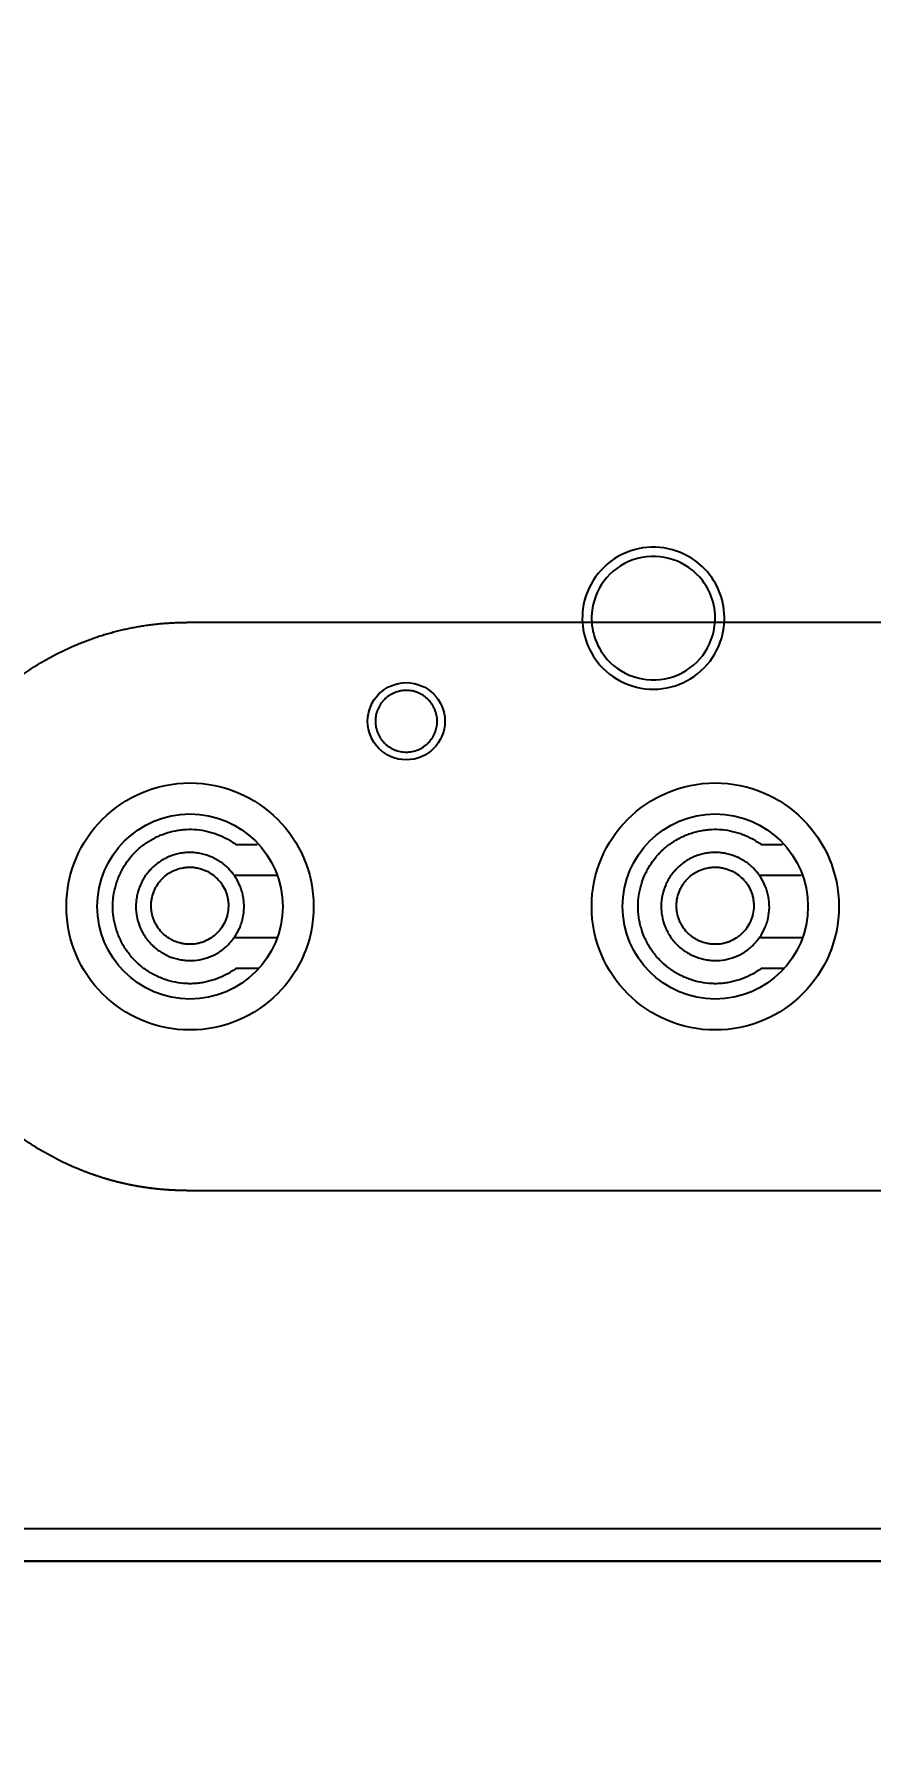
# Model space of a CAD drawing. Extents: x 2759 to 9191, y -64 to 2464.
# Drawn here: x 6785 to 6812, y 657.7 to 713.4 of the extents above; entities that cross this region are included whole.
import ezdxf

# ---------------------------------------------------------------- set-up
doc = ezdxf.new("R2010")
doc.units = 0
doc.header["$LTSCALE"] = 20
doc.header["$MEASUREMENT"] = 0
doc.layers.get('0').update_dxf_attribs({"linetype": 'CONTINUOUS'})
doc.layers.get('DEFPOINTS').update_dxf_attribs({"linetype": 'CONTINUOUS'})
doc.styles.get("Standard").update_dxf_attribs({"font": 'NanumGothic.ttf'})
doc.dimstyles.get("Standard").update_dxf_attribs({"dimtxt": 2.7, "dimasz": 2.5, "dimexe": 1.5, "dimexo": 1.5, "dimgap": 1.5, "dimtad": 1, "dimdec": 0, "dimlfac": 10, "dimzin": 0, "dimdsep": 46, "dimtxsty": 'Standard', "dimcen": 0, "dimclrt": 2, "dimadec": 0, "dimazin": 0, "dimtfac": 1, "dimtdec": 0, "dimtmove": 0, "dimatfit": 3, "dimfxl": 0, "dimtolj": 1, "dimtzin": 0, "dimarcsym": 0})

# ---------------------------------------------------------------- blocks, each defined once
blk = doc.blocks.new('*D20')
at = {"color": 3, "lineweight": -2, "ltscale": 10}
for p, q in [((6574.994, 663.435), (6574.994, 155.76)), ((6859.994, 205.096), (6859.994, 155.76)), ((6594.994, 160.76), (6839.994, 160.76))]:
    blk.add_line(p, q, dxfattribs=at)
at = {"color": 3, "ltscale": 10}
for points in [[(6594.994, 164.093), (6594.994, 157.426), (6574.994, 160.76)], [(6839.994, 164.093), (6839.994, 157.426), (6859.994, 160.76)]]:
    blk.add_solid(points, dxfattribs=at)
at = {"layer": 'DEFPOINTS', "color": 0, "ltscale": 10}
for p in [(6574.994, 664.935), (6859.994, 206.596), (6859.994, 160.76)]:
    blk.add_point(p, dxfattribs=at)
at = {"color": 2, "ltscale": 10, "insert": (6717.494, 184.368), "char_height": 25, "attachment_point": 5}
blk.add_mtext('\\A1;285', dxfattribs=at)
blk = doc.blocks.new('*D30')
at = {"color": 3, "linetype": 'ByBlock', "lineweight": -2}
for p, q in [((7259.583, 707.347), (7259.583, 30.904)), ((6554.994, 282.187), (6554.994, 30.904)), ((6574.994, 35.904), (7239.583, 35.904))]:
    blk.add_line(p, q, dxfattribs=at)
at = {"color": 3}
for points in [[(6574.994, 39.238), (6574.994, 32.571), (6554.994, 35.904)], [(7239.583, 39.238), (7239.583, 32.571), (7259.583, 35.904)]]:
    blk.add_solid(points, dxfattribs=at)
at = {"layer": 'DEFPOINTS', "color": 0}
for p in [(7259.583, 708.847), (6554.994, 283.687), (7259.583, 35.904)]:
    blk.add_point(p, dxfattribs=at)
at = {"color": 2, "insert": (6903.771, 59.477), "char_height": 25, "attachment_point": 5}
blk.add_mtext('\\A1;705', dxfattribs=at)
blk = doc.blocks.new('A$Cbce1e725')
at = {"color": 7, "linetype": 'Continuous'}
for centre, radius in [((21.2, 133.903), 4), ((27.2, 126.903), 1.25), ((21.2, 116.903), 4)]:
    blk.add_circle(centre, radius, dxfattribs=at)
for points, knots in [([(0, 15.881), (0, 18.853), (0, 21.825), (0, 27.769), (0, 30.741), (0, 39.657), (0, 45.601), (0, 54.517), (0, 57.489), (0, 63.433), (0, 72.35), (0, 81.266), (0, 93.154), (0, 99.098), (0, 108.014), (0, 110.986), (0, 116.93), (0, 119.902), (0, 128.817), (0, 134.761), (0, 146.647), (0, 152.59), (0, 158.533)], [0, 0, 0, 0, 0.0625, 0.0625, 0.125, 0.125, 0.25, 0.25, 0.3125, 0.3125, 0.375, 0.5, 0.5, 0.625, 0.625, 0.6875, 0.6875, 0.75, 0.75, 0.875, 0.875, 1, 1, 1, 1]), ([(1.05, 158.554), (1.05, 152.61), (1.05, 146.666), (1.05, 134.777), (1.05, 128.833), (1.05, 119.915), (1.05, 116.943), (1.05, 110.998), (1.05, 108.026), (1.05, 99.108), (1.05, 93.163), (1.05, 81.272), (1.05, 72.354), (1.05, 63.437), (1.05, 57.491), (1.05, 54.519), (1.05, 45.601), (1.05, 39.656), (1.05, 30.738), (1.05, 27.765), (1.05, 21.82), (1.05, 18.848), (1.05, 15.875)], [0, 0, 0, 0, 0.125, 0.125, 0.25, 0.25, 0.3125, 0.3125, 0.375, 0.375, 0.5, 0.5, 0.625, 0.6875, 0.6875, 0.75, 0.75, 0.875, 0.875, 0.9375, 0.9375, 1, 1, 1, 1]), ([(22.407, 16.371), (23.388, 19.218), (24.37, 22.065), (26.333, 27.759), (27.314, 30.606), (30.259, 39.147), (32.222, 44.841), (36.148, 56.229), (38.111, 61.922), (42.037, 73.31), (44, 79.004), (46.944, 87.544), (47.926, 90.391), (49.888, 96.084), (51.851, 101.777), (53.813, 107.471), (55.775, 113.164), (56.756, 116.01), (61.661, 130.242), (65.585, 141.626), (69.508, 153.008)], [0, 0, 0, 0, 0.0625, 0.0625, 0.125, 0.125, 0.25, 0.25, 0.375, 0.375, 0.5, 0.5, 0.5625, 0.5625, 0.625, 0.6875, 0.6875, 0.75, 0.75, 1, 1, 1, 1]), ([(70.851, 152.49), (66.927, 141.111), (63.003, 129.731), (58.097, 115.504), (57.116, 112.658), (55.154, 106.967), (53.191, 101.275), (51.229, 95.583), (49.266, 89.892), (48.285, 87.046), (45.34, 78.508), (43.378, 72.815), (39.452, 61.431), (37.489, 55.739), (33.564, 44.354), (31.601, 38.662), (28.657, 30.123), (27.675, 27.277), (25.712, 21.584), (24.731, 18.738), (23.75, 15.892)], [0, 0, 0, 0, 0.25, 0.25, 0.3125, 0.3125, 0.375, 0.4375, 0.4375, 0.5, 0.5, 0.625, 0.625, 0.75, 0.75, 0.875, 0.875, 0.9375, 0.9375, 1, 1, 1, 1]), ([(12, 134.003), (12, 134.02), (12, 134.052), (12, 134.101), (12.001, 134.15), (12.002, 134.198), (12.003, 134.247), (12.004, 134.295), (12.006, 134.344), (12.008, 134.392), (12.01, 134.441), (12.012, 134.489), (12.015, 134.538), (12.018, 134.586), (12.021, 134.634), (12.024, 134.682), (12.028, 134.73), (12.032, 134.778), (12.036, 134.826), (12.04, 134.874), (12.045, 134.922), (12.05, 134.97), (12.055, 135.018), (12.06, 135.066), (12.066, 135.113), (12.072, 135.161), (12.078, 135.209), (12.084, 135.256), (12.091, 135.304), (12.098, 135.351), (12.105, 135.399), (12.112, 135.446), (12.12, 135.493), (12.128, 135.541), (12.136, 135.588), (12.144, 135.635), (12.153, 135.682), (12.162, 135.729), (12.171, 135.776), (12.18, 135.823), (12.19, 135.87), (12.199, 135.917), (12.21, 135.964), (12.22, 136.011), (12.231, 136.058), (12.241, 136.104), (12.252, 136.151), (12.264, 136.197), (12.275, 136.244), (12.287, 136.291), (12.299, 136.337), (12.312, 136.383), (12.324, 136.43), (12.337, 136.476), (12.35, 136.522), (12.364, 136.568), (12.377, 136.615), (12.391, 136.661), (12.405, 136.707), (12.419, 136.753), (12.434, 136.799), (12.449, 136.844), (12.464, 136.89), (12.479, 136.936), (12.495, 136.982), (12.511, 137.028), (12.527, 137.073), (12.543, 137.119), (12.56, 137.164), (12.577, 137.21), (12.594, 137.255), (12.611, 137.301), (12.629, 137.346), (12.646, 137.391), (12.665, 137.437), (12.683, 137.482), (12.787, 137.736), (12.996, 138.189), (13.348, 138.819), (13.748, 139.418), (14.196, 139.984), (14.73, 140.56), (15.355, 141.128), (16.078, 141.666), (16.852, 142.129), (17.67, 142.515), (18.521, 142.821), (19.395, 143.041), (20.287, 143.174), (21.191, 143.218), (22.094, 143.176), (22.987, 143.045), (23.862, 142.826), (24.715, 142.521), (25.535, 142.136), (26.31, 141.673), (27.036, 141.136), (27.708, 140.527), (28.318, 139.857), (28.858, 139.132), (29.323, 138.356), (29.594, 137.783), (29.732, 137.446), (29.766, 137.361), (29.798, 137.276), (29.831, 137.191), (29.862, 137.105), (29.892, 137.019), (29.922, 136.934), (29.95, 136.848), (29.978, 136.761), (30.005, 136.675), (30.031, 136.589), (30.056, 136.502), (30.08, 136.415), (30.103, 136.328), (30.125, 136.241), (30.147, 136.153), (30.168, 136.066), (30.187, 135.978), (30.206, 135.89), (30.224, 135.802), (30.241, 135.714), (30.258, 135.625), (30.273, 135.537), (30.288, 135.448), (30.301, 135.359), (30.314, 135.27), (30.326, 135.181), (30.337, 135.091), (30.347, 135.001), (30.356, 134.912), (30.364, 134.821), (30.372, 134.731), (30.379, 134.641), (30.384, 134.55), (30.389, 134.46), (30.393, 134.369), (30.396, 134.278), (30.398, 134.186), (30.4, 134.095), (30.4, 134.034), (30.4, 134.003)], [0, 0, 0, 0, 0.001688, 0.003374, 0.005059, 0.006743, 0.008424, 0.010104, 0.011783, 0.013461, 0.015137, 0.016812, 0.018485, 0.020158, 0.021829, 0.023499, 0.025168, 0.026836, 0.028503, 0.030169, 0.031834, 0.033498, 0.035162, 0.036825, 0.038487, 0.040148, 0.041809, 0.043469, 0.045129, 0.046788, 0.048447, 0.050105, 0.051764, 0.053421, 0.055079, 0.056736, 0.058394, 0.060051, 0.061708, 0.063365, 0.065022, 0.066679, 0.068337, 0.069994, 0.071652, 0.07331, 0.074968, 0.076627, 0.078286, 0.079946, 0.081606, 0.083266, 0.084928, 0.08659, 0.088252, 0.089915, 0.091579, 0.093244, 0.09491, 0.096577, 0.098244, 0.099913, 0.101583, 0.103254, 0.104926, 0.106599, 0.108273, 0.109949, 0.111626, 0.113304, 0.114984, 0.116665, 0.118348, 0.120032, 0.121718, 0.123406, 0.125095, 0.150232, 0.17514, 0.199975, 0.224892, 0.250047, 0.281416, 0.312482, 0.343551, 0.374925, 0.406303, 0.437371, 0.468436, 0.499798, 0.531191, 0.562273, 0.593348, 0.624719, 0.656134, 0.687239, 0.71834, 0.749742, 0.78116, 0.81227, 0.843382, 0.874802, 0.877969, 0.881131, 0.884287, 0.887438, 0.890584, 0.893726, 0.896863, 0.899996, 0.903126, 0.906252, 0.909375, 0.912495, 0.915613, 0.918729, 0.921843, 0.924955, 0.928066, 0.931177, 0.934286, 0.937396, 0.940505, 0.943615, 0.946725, 0.949837, 0.952949, 0.956063, 0.959179, 0.962298, 0.965419, 0.968542, 0.971669, 0.974799, 0.977933, 0.981071, 0.984213, 0.98736, 0.990512, 0.993669, 0.996832, 1, 1, 1, 1]), ([(12, 134.003), (12, 129.737), (12, 125.47), (12, 119.07), (12, 116.937), (12, 112.67), (12, 106.27), (12, 97.737), (12, 91.337), (12, 87.07), (12, 84.937), (12, 82.803)], [0, 0, 0, 0, 0.25, 0.25, 0.375, 0.375, 0.5, 0.75, 0.875, 0.875, 1, 1, 1, 1]), ([(30.4, 82.803), (30.4, 84.937), (30.4, 87.07), (30.4, 91.337), (30.4, 97.737), (30.4, 106.27), (30.4, 112.67), (30.4, 116.937), (30.4, 119.07), (30.4, 125.47), (30.4, 129.737), (30.4, 134.003)], [0, 0, 0, 0, 0.125, 0.125, 0.25, 0.5, 0.625, 0.625, 0.75, 0.75, 1, 1, 1, 1])]:
    blk.add_open_spline(points, degree=3, knots=knots, dxfattribs=at)
blk = doc.blocks.new('A$C6062bf6d')
at = {"color": 7, "linetype": 'Continuous'}
for radius, start, end in [(2.3, 90, 112.7452), (2.3, 67.3749, 90), (2.3, 112.7452, 224.9898), (2, 112.5, 247.5), (2, 90, 112.5), (2, 67.5, 90), (2, 292.5, 67.5), (2.3, 315.3608, 67.3749), (2.3, 292.7452, 315.3608), (2.3, 224.9898, 247.3749), (2.3, 247.3749, 270), (2, 247.5, 270), (2, 270, 292.5), (2.3, 270, 292.7452)]:
    blk.add_arc((2.3, 94.66), radius, start, end, dxfattribs=at)
blk = doc.blocks.new('A$C8fdb0f02')
at = {"color": 7, "linetype": 'Continuous'}
for centre, radius in [((222, 27.202), 1.25), ((215, 21.202), 4), ((232, 21.202), 4), ((215, 21.202), 3), ((232, 21.202), 3)]:
    blk.add_circle(centre, radius, dxfattribs=at)
for points, knots in [([(196.413, 70.853), (207.792, 66.929), (219.172, 63.005), (233.4, 58.099), (236.245, 57.118), (241.937, 55.155), (247.628, 53.193), (253.32, 51.23), (259.012, 49.267), (261.858, 48.286), (270.396, 45.342), (276.088, 43.379), (287.472, 39.454), (293.164, 37.491), (304.549, 33.565), (310.241, 31.603), (318.78, 28.658), (321.626, 27.677), (327.319, 25.714), (330.165, 24.733), (333.011, 23.751)], [0, 0, 0, 0, 0.25, 0.25, 0.3125, 0.3125, 0.375, 0.4375, 0.4375, 0.5, 0.5, 0.625, 0.625, 0.75, 0.75, 0.875, 0.875, 0.9375, 0.9375, 1, 1, 1, 1]), ([(332.532, 22.409), (329.685, 23.39), (326.838, 24.372), (321.144, 26.335), (318.297, 27.316), (309.756, 30.261), (304.062, 32.224), (292.675, 36.15), (286.981, 38.113), (275.593, 42.039), (269.9, 44.002), (261.359, 46.946), (258.513, 47.927), (252.819, 49.89), (247.126, 51.853), (241.432, 53.815), (235.739, 55.777), (232.893, 56.758), (218.661, 61.663), (207.278, 65.586), (195.895, 69.509)], [0, 0, 0, 0, 0.0625, 0.0625, 0.125, 0.125, 0.25, 0.25, 0.375, 0.375, 0.5, 0.5, 0.5625, 0.5625, 0.625, 0.6875, 0.6875, 0.75, 0.75, 1, 1, 1, 1]), ([(233.043, 64.617), (242.747, 61.272), (252.451, 57.927), (267.008, 52.908), (271.86, 51.235), (281.565, 47.889), (286.417, 46.216), (296.122, 42.87), (300.975, 41.197), (310.68, 37.851), (315.532, 36.178), (322.811, 33.668), (325.238, 32.832), (328.877, 31.577), (330.09, 31.159), (332.517, 30.322), (333.73, 29.904), (337.369, 28.649), (339.796, 27.813), (343.436, 26.559), (344.649, 26.141), (347.076, 25.305), (348.289, 24.887), (349.503, 24.469)], [0, 0, 0, 0, 0.25, 0.25, 0.375, 0.375, 0.5, 0.5, 0.625, 0.625, 0.75, 0.75, 0.8125, 0.8125, 0.84375, 0.84375, 0.875, 0.875, 0.9375, 0.9375, 0.96875, 0.96875, 1, 1, 1, 1]), ([(349.16, 23.473), (347.947, 23.891), (346.734, 24.309), (344.308, 25.146), (343.095, 25.564), (339.456, 26.819), (337.03, 27.655), (333.392, 28.91), (332.179, 29.328), (329.753, 30.165), (328.54, 30.583), (324.901, 31.838), (322.475, 32.674), (315.198, 35.183), (310.346, 36.856), (300.643, 40.202), (295.791, 41.875), (286.088, 45.221), (281.237, 46.894), (271.534, 50.24), (266.683, 51.912), (252.129, 56.931), (242.426, 60.276), (232.725, 63.621)], [0, 0, 0, 0, 0.03125, 0.03125, 0.0625, 0.0625, 0.125, 0.125, 0.15625, 0.15625, 0.1875, 0.1875, 0.25, 0.25, 0.375, 0.375, 0.5, 0.5, 0.625, 0.625, 0.75, 0.75, 1, 1, 1, 1]), ([(214.9, 12.002), (214.884, 12.002), (214.851, 12.002), (214.802, 12.002), (214.754, 12.003), (214.705, 12.003), (214.656, 12.005), (214.608, 12.006), (214.559, 12.008), (214.511, 12.009), (214.462, 12.012), (214.414, 12.014), (214.366, 12.017), (214.317, 12.019), (214.269, 12.023), (214.221, 12.026), (214.173, 12.03), (214.125, 12.033), (214.077, 12.038), (214.029, 12.042), (213.981, 12.047), (213.933, 12.051), (213.885, 12.057), (213.837, 12.062), (213.79, 12.067), (213.742, 12.073), (213.694, 12.079), (213.647, 12.086), (213.599, 12.092), (213.552, 12.099), (213.504, 12.106), (213.457, 12.114), (213.41, 12.121), (213.362, 12.129), (213.315, 12.137), (213.268, 12.146), (213.221, 12.154), (213.174, 12.163), (213.127, 12.172), (213.08, 12.182), (213.033, 12.191), (212.986, 12.201), (212.939, 12.211), (212.892, 12.222), (212.846, 12.232), (212.799, 12.243), (212.752, 12.254), (212.706, 12.265), (212.659, 12.277), (212.613, 12.289), (212.566, 12.301), (212.52, 12.313), (212.473, 12.326), (212.427, 12.339), (212.381, 12.352), (212.335, 12.365), (212.289, 12.379), (212.243, 12.393), (212.196, 12.407), (212.15, 12.421), (212.105, 12.436), (212.059, 12.45), (212.013, 12.466), (211.967, 12.481), (211.921, 12.497), (211.876, 12.512), (211.83, 12.528), (211.784, 12.545), (211.739, 12.561), (211.693, 12.578), (211.648, 12.595), (211.602, 12.613), (211.557, 12.63), (211.512, 12.648), (211.467, 12.666), (211.421, 12.684), (211.167, 12.789), (210.714, 12.998), (210.084, 13.35), (209.485, 13.75), (208.919, 14.198), (208.343, 14.731), (207.775, 15.356), (207.237, 16.08), (206.774, 16.854), (206.388, 17.672), (206.082, 18.523), (205.862, 19.397), (205.729, 20.289), (205.686, 21.192), (205.728, 22.096), (205.858, 22.989), (206.077, 23.864), (206.382, 24.716), (206.767, 25.536), (207.23, 26.312), (207.768, 27.038), (208.376, 27.709), (209.047, 28.32), (209.772, 28.86), (210.547, 29.325), (211.121, 29.595), (211.457, 29.733), (211.542, 29.767), (211.627, 29.8), (211.713, 29.832), (211.798, 29.863), (211.884, 29.894), (211.97, 29.923), (212.055, 29.952), (212.142, 29.979), (212.228, 30.006), (212.315, 30.032), (212.401, 30.057), (212.488, 30.081), (212.575, 30.105), (212.662, 30.127), (212.75, 30.149), (212.837, 30.169), (212.925, 30.189), (213.013, 30.208), (213.101, 30.226), (213.189, 30.243), (213.278, 30.259), (213.366, 30.275), (213.455, 30.289), (213.544, 30.303), (213.633, 30.316), (213.723, 30.327), (213.812, 30.338), (213.902, 30.349), (213.992, 30.358), (214.082, 30.366), (214.172, 30.374), (214.262, 30.38), (214.353, 30.386), (214.444, 30.391), (214.534, 30.395), (214.626, 30.398), (214.717, 30.4), (214.808, 30.401), (214.869, 30.401), (214.9, 30.402)], [0, 0, 0, 0, 0.001688, 0.003374, 0.005059, 0.006743, 0.008424, 0.010104, 0.011783, 0.013461, 0.015137, 0.016812, 0.018485, 0.020158, 0.021829, 0.023499, 0.025168, 0.026836, 0.028503, 0.030169, 0.031834, 0.033498, 0.035162, 0.036825, 0.038487, 0.040148, 0.041809, 0.043469, 0.045129, 0.046788, 0.048447, 0.050105, 0.051764, 0.053421, 0.055079, 0.056736, 0.058394, 0.060051, 0.061708, 0.063365, 0.065022, 0.066679, 0.068337, 0.069994, 0.071652, 0.07331, 0.074968, 0.076627, 0.078286, 0.079946, 0.081606, 0.083266, 0.084928, 0.08659, 0.088252, 0.089915, 0.091579, 0.093244, 0.09491, 0.096577, 0.098244, 0.099913, 0.101583, 0.103254, 0.104926, 0.106599, 0.108273, 0.109949, 0.111626, 0.113304, 0.114984, 0.116665, 0.118348, 0.120032, 0.121718, 0.123406, 0.125095, 0.150232, 0.17514, 0.199975, 0.224892, 0.250047, 0.281416, 0.312482, 0.343551, 0.374925, 0.406303, 0.437371, 0.468436, 0.499798, 0.531191, 0.562273, 0.593348, 0.624719, 0.656134, 0.687239, 0.71834, 0.749742, 0.78116, 0.81227, 0.843382, 0.874802, 0.877969, 0.881131, 0.884287, 0.887438, 0.890584, 0.893726, 0.896863, 0.899996, 0.903126, 0.906252, 0.909375, 0.912495, 0.915613, 0.918729, 0.921843, 0.924955, 0.928066, 0.931177, 0.934286, 0.937396, 0.940505, 0.943615, 0.946725, 0.949837, 0.952949, 0.956063, 0.959179, 0.962298, 0.965419, 0.968542, 0.971669, 0.974799, 0.977933, 0.981071, 0.984213, 0.98736, 0.990512, 0.993669, 0.996832, 1, 1, 1, 1]), ([(266.1, 30.402), (263.967, 30.402), (261.833, 30.402), (257.566, 30.402), (251.166, 30.402), (242.633, 30.402), (236.233, 30.402), (231.966, 30.402), (229.833, 30.402), (223.433, 30.402), (219.166, 30.402), (214.9, 30.402)], [0, 0, 0, 0, 0.125, 0.125, 0.25, 0.5, 0.625, 0.625, 0.75, 0.75, 1, 1, 1, 1]), ([(222, 26.202), (221.934, 26.202), (221.869, 26.209), (221.773, 26.228), (221.742, 26.236), (221.679, 26.255), (221.648, 26.267), (221.557, 26.304), (221.499, 26.335), (221.431, 26.38), (221.418, 26.389), (221.391, 26.409), (221.378, 26.419), (221.34, 26.45), (221.316, 26.472), (221.247, 26.541), (221.205, 26.591), (221.151, 26.673), (221.134, 26.702), (221.103, 26.759), (221.076, 26.818), (221.054, 26.88), (221.039, 26.927), (221.035, 26.942), (221.027, 26.974), (221.023, 26.99), (221.007, 27.071), (221, 27.135), (221, 27.233), (221.002, 27.266), (221.006, 27.315), (221.009, 27.331), (221.014, 27.363), (221.016, 27.38), (221.033, 27.46), (221.052, 27.522), (221.083, 27.598), (221.089, 27.613), (221.103, 27.642), (221.111, 27.657), (221.134, 27.701), (221.151, 27.729), (221.204, 27.81), (221.245, 27.861), (221.303, 27.919), (221.315, 27.931), (221.34, 27.953), (221.377, 27.985), (221.443, 28.033), (221.499, 28.066), (221.542, 28.089), (221.557, 28.097), (221.587, 28.111), (221.602, 28.118), (221.678, 28.149), (221.74, 28.168), (221.836, 28.188), (221.868, 28.193), (221.934, 28.2), (221.967, 28.201), (222.065, 28.202), (222.13, 28.195), (222.226, 28.176), (222.258, 28.167), (222.321, 28.148), (222.382, 28.126), (222.441, 28.098), (222.485, 28.075), (222.499, 28.067), (222.527, 28.051), (222.541, 28.042), (222.61, 27.996), (222.66, 27.955), (222.729, 27.887), (222.751, 27.862), (222.782, 27.824), (222.792, 27.811), (222.812, 27.785), (222.821, 27.771), (222.867, 27.703), (222.897, 27.646), (222.929, 27.57), (222.934, 27.555), (222.946, 27.524), (222.951, 27.508), (222.965, 27.461), (222.973, 27.429), (222.993, 27.334), (223, 27.269), (223, 27.187), (222.999, 27.17), (222.998, 27.138), (222.997, 27.121), (222.992, 27.072), (222.982, 27.008), (222.966, 26.945), (222.951, 26.898), (222.946, 26.882), (222.935, 26.851), (222.929, 26.836), (222.898, 26.76), (222.867, 26.702), (222.814, 26.621), (222.794, 26.594), (222.763, 26.556), (222.752, 26.543), (222.73, 26.519), (222.719, 26.507), (222.662, 26.449), (222.611, 26.408), (222.543, 26.363), (222.529, 26.354), (222.501, 26.337), (222.487, 26.329), (222.443, 26.306), (222.414, 26.292), (222.323, 26.254), (222.261, 26.235), (222.131, 26.208), (222.066, 26.202), (222, 26.202)], [0, 0, 0, 0, 0.03125, 0.03125, 0.046875, 0.046875, 0.0625, 0.0625, 0.09375, 0.09375, 0.101563, 0.101563, 0.109375, 0.109375, 0.125, 0.125, 0.15625, 0.15625, 0.171875, 0.171875, 0.1875, 0.203125, 0.203125, 0.210938, 0.210938, 0.21875, 0.21875, 0.25, 0.25, 0.265625, 0.265625, 0.273438, 0.273438, 0.28125, 0.28125, 0.3125, 0.3125, 0.320313, 0.320313, 0.328125, 0.328125, 0.34375, 0.34375, 0.375, 0.375, 0.382813, 0.382813, 0.390625, 0.40625, 0.421875, 0.421875, 0.429687, 0.429687, 0.4375, 0.4375, 0.46875, 0.46875, 0.484375, 0.484375, 0.5, 0.5, 0.53125, 0.53125, 0.546875, 0.546875, 0.5625, 0.578125, 0.578125, 0.585938, 0.585938, 0.59375, 0.59375, 0.625, 0.625, 0.640625, 0.640625, 0.648437, 0.648437, 0.65625, 0.65625, 0.6875, 0.6875, 0.695312, 0.695312, 0.703125, 0.703125, 0.71875, 0.71875, 0.75, 0.75, 0.757812, 0.757812, 0.765625, 0.765625, 0.78125, 0.796875, 0.796875, 0.804687, 0.804687, 0.8125, 0.8125, 0.84375, 0.84375, 0.859375, 0.859375, 0.867187, 0.867187, 0.875, 0.875, 0.90625, 0.90625, 0.914062, 0.914062, 0.921875, 0.921875, 0.9375, 0.9375, 0.96875, 0.96875, 1, 1, 1, 1]), ([(216.498, 19.202), (216.452, 19.167), (216.405, 19.135), (216.332, 19.088), (216.307, 19.073), (216.257, 19.043), (216.232, 19.029), (216.105, 18.959), (215.896, 18.863), (215.676, 18.795), (215.535, 18.761), (215.507, 18.755), (215.45, 18.744), (215.364, 18.728), (215.22, 18.71), (215.105, 18.703), (215.018, 18.701), (214.989, 18.701), (214.93, 18.702), (214.902, 18.703), (214.757, 18.711), (214.644, 18.726), (214.418, 18.77), (214.307, 18.799), (214.17, 18.846), (214.143, 18.856), (214.089, 18.877), (214.008, 18.909), (213.93, 18.945), (213.776, 19.022), (213.677, 19.08), (213.534, 19.177), (213.487, 19.211), (213.419, 19.265), (213.397, 19.284), (213.353, 19.321), (213.331, 19.34), (213.225, 19.437), (213.146, 19.521), (213.001, 19.698), (212.934, 19.791), (212.858, 19.915), (212.844, 19.94), (212.815, 19.99), (212.774, 20.067), (212.737, 20.144), (212.668, 20.302), (212.629, 20.41), (212.589, 20.548), (212.581, 20.576), (212.567, 20.632), (212.561, 20.661), (212.543, 20.746), (212.532, 20.802), (212.508, 20.973), (212.5, 21.087), (212.5, 21.259), (212.502, 21.316), (212.508, 21.402), (212.511, 21.431), (212.517, 21.489), (212.521, 21.517), (212.541, 21.661), (212.566, 21.773), (212.629, 21.994), (212.668, 22.102), (212.726, 22.234), (212.738, 22.26), (212.763, 22.313), (212.776, 22.339), (212.817, 22.416), (212.845, 22.466), (212.935, 22.613), (213.001, 22.706), (213.111, 22.839), (213.149, 22.883), (213.208, 22.945), (213.229, 22.966), (213.27, 23.007), (213.291, 23.027), (213.398, 23.124), (213.489, 23.195), (213.678, 23.325), (213.777, 23.383), (213.907, 23.447), (213.933, 23.46), (213.986, 23.484), (214.066, 23.519), (214.147, 23.549), (214.31, 23.605), (214.421, 23.634), (214.59, 23.667), (214.647, 23.676), (214.734, 23.687), (214.763, 23.69), (214.821, 23.695), (214.849, 23.697), (214.994, 23.704), (215.108, 23.702), (215.336, 23.681), (215.45, 23.662), (215.591, 23.629), (215.619, 23.622), (215.675, 23.606), (215.758, 23.582), (215.84, 23.554), (216.001, 23.492), (216.105, 23.444), (216.257, 23.361), (216.306, 23.331), (216.404, 23.269), (216.452, 23.236), (216.498, 23.202)], [0, 0, 0, 0, 0.015625, 0.015625, 0.023438, 0.023438, 0.03125, 0.03125, 0.0625, 0.09375, 0.09375, 0.101563, 0.101563, 0.109375, 0.125, 0.140625, 0.140625, 0.148437, 0.148437, 0.15625, 0.15625, 0.1875, 0.1875, 0.21875, 0.21875, 0.226562, 0.226562, 0.234375, 0.25, 0.25, 0.28125, 0.28125, 0.296875, 0.296875, 0.304687, 0.304687, 0.3125, 0.3125, 0.34375, 0.34375, 0.375, 0.375, 0.382812, 0.382812, 0.390625, 0.40625, 0.40625, 0.4375, 0.4375, 0.445312, 0.445312, 0.453125, 0.453125, 0.46875, 0.46875, 0.5, 0.5, 0.515625, 0.515625, 0.523437, 0.523437, 0.53125, 0.53125, 0.5625, 0.5625, 0.59375, 0.59375, 0.601562, 0.601562, 0.609375, 0.609375, 0.625, 0.625, 0.65625, 0.65625, 0.671875, 0.671875, 0.679687, 0.679687, 0.6875, 0.6875, 0.71875, 0.71875, 0.75, 0.75, 0.757812, 0.757812, 0.765625, 0.78125, 0.78125, 0.8125, 0.8125, 0.828125, 0.828125, 0.835937, 0.835937, 0.84375, 0.84375, 0.875, 0.875, 0.90625, 0.90625, 0.914062, 0.914062, 0.921875, 0.9375, 0.9375, 0.96875, 0.96875, 0.984375, 0.984375, 1, 1, 1, 1]), ([(233.498, 19.202), (233.452, 19.167), (233.405, 19.135), (233.332, 19.088), (233.307, 19.073), (233.257, 19.043), (233.232, 19.029), (233.105, 18.959), (232.896, 18.863), (232.676, 18.795), (232.535, 18.761), (232.507, 18.755), (232.45, 18.744), (232.364, 18.728), (232.221, 18.71), (232.105, 18.703), (232.018, 18.701), (231.989, 18.701), (231.931, 18.702), (231.902, 18.703), (231.758, 18.711), (231.644, 18.726), (231.419, 18.77), (231.307, 18.799), (231.17, 18.846), (231.143, 18.856), (231.089, 18.877), (231.008, 18.909), (230.93, 18.945), (230.776, 19.022), (230.677, 19.08), (230.534, 19.177), (230.487, 19.212), (230.419, 19.266), (230.397, 19.284), (230.353, 19.321), (230.331, 19.34), (230.225, 19.438), (230.146, 19.521), (230.001, 19.698), (229.934, 19.791), (229.858, 19.915), (229.844, 19.94), (229.815, 19.991), (229.774, 20.067), (229.737, 20.144), (229.667, 20.302), (229.628, 20.41), (229.589, 20.548), (229.581, 20.576), (229.567, 20.632), (229.561, 20.661), (229.543, 20.746), (229.532, 20.803), (229.508, 20.973), (229.5, 21.087), (229.5, 21.259), (229.502, 21.316), (229.508, 21.402), (229.511, 21.431), (229.517, 21.489), (229.521, 21.518), (229.541, 21.661), (229.566, 21.774), (229.629, 21.994), (229.668, 22.102), (229.726, 22.234), (229.738, 22.261), (229.763, 22.313), (229.776, 22.339), (229.817, 22.416), (229.845, 22.466), (229.935, 22.613), (230.001, 22.706), (230.111, 22.839), (230.149, 22.883), (230.208, 22.945), (230.229, 22.966), (230.27, 23.007), (230.291, 23.027), (230.398, 23.124), (230.489, 23.195), (230.678, 23.325), (230.777, 23.383), (230.907, 23.447), (230.933, 23.46), (230.986, 23.484), (231.066, 23.519), (231.147, 23.549), (231.31, 23.605), (231.421, 23.634), (231.59, 23.667), (231.647, 23.676), (231.734, 23.687), (231.763, 23.69), (231.82, 23.695), (231.849, 23.697), (231.993, 23.704), (232.108, 23.702), (232.336, 23.681), (232.45, 23.662), (232.591, 23.629), (232.619, 23.622), (232.675, 23.606), (232.758, 23.582), (232.84, 23.554), (233.001, 23.492), (233.105, 23.444), (233.257, 23.361), (233.306, 23.331), (233.404, 23.269), (233.452, 23.236), (233.498, 23.202)], [0, 0, 0, 0, 0.015625, 0.015625, 0.023437, 0.023437, 0.03125, 0.03125, 0.0625, 0.09375, 0.09375, 0.101562, 0.101562, 0.109375, 0.125, 0.140625, 0.140625, 0.148437, 0.148437, 0.15625, 0.15625, 0.1875, 0.1875, 0.21875, 0.21875, 0.226563, 0.226563, 0.234375, 0.25, 0.25, 0.28125, 0.28125, 0.296875, 0.296875, 0.304688, 0.304688, 0.3125, 0.3125, 0.34375, 0.34375, 0.375, 0.375, 0.382813, 0.382813, 0.390625, 0.40625, 0.40625, 0.4375, 0.4375, 0.445313, 0.445313, 0.453125, 0.453125, 0.46875, 0.46875, 0.5, 0.5, 0.515625, 0.515625, 0.523438, 0.523438, 0.53125, 0.53125, 0.5625, 0.5625, 0.59375, 0.59375, 0.601563, 0.601563, 0.609375, 0.609375, 0.625, 0.625, 0.65625, 0.65625, 0.671875, 0.671875, 0.679688, 0.679688, 0.6875, 0.6875, 0.71875, 0.71875, 0.75, 0.75, 0.757813, 0.757813, 0.765625, 0.78125, 0.78125, 0.8125, 0.8125, 0.828125, 0.828125, 0.835938, 0.835938, 0.84375, 0.84375, 0.875, 0.875, 0.90625, 0.90625, 0.914063, 0.914063, 0.921875, 0.9375, 0.9375, 0.96875, 0.96875, 0.984375, 0.984375, 1, 1, 1, 1]), ([(216.75, 21.166), (216.747, 21.051), (216.734, 20.937), (216.697, 20.769), (216.682, 20.714), (216.655, 20.632), (216.645, 20.605), (216.625, 20.551), (216.614, 20.524), (216.556, 20.394), (216.501, 20.294), (216.419, 20.177), (216.401, 20.153), (216.366, 20.108), (216.348, 20.085), (216.292, 20.02), (216.214, 19.937), (216.127, 19.862), (216.06, 19.809), (216.037, 19.792), (215.99, 19.759), (215.966, 19.742), (215.845, 19.665), (215.743, 19.613), (215.584, 19.551), (215.529, 19.533), (215.446, 19.509), (215.418, 19.502), (215.362, 19.489), (215.334, 19.484), (215.193, 19.458), (215.079, 19.45), (214.936, 19.453), (214.907, 19.454), (214.85, 19.458), (214.821, 19.461), (214.735, 19.471), (214.679, 19.48), (214.512, 19.517), (214.403, 19.552), (214.271, 19.61), (214.245, 19.623), (214.194, 19.648), (214.168, 19.662), (214.093, 19.704), (213.997, 19.764), (213.906, 19.834), (213.841, 19.89), (213.82, 19.909), (213.778, 19.949), (213.757, 19.969), (213.658, 20.073), (213.587, 20.162), (213.495, 20.307), (213.467, 20.356), (213.427, 20.433), (213.415, 20.459), (213.391, 20.512), (213.38, 20.538), (213.328, 20.671), (213.297, 20.781), (213.272, 20.922), (213.268, 20.951), (213.26, 21.008), (213.257, 21.037), (213.251, 21.123), (213.249, 21.18), (213.251, 21.266), (213.252, 21.295), (213.256, 21.353), (213.259, 21.381), (213.269, 21.467), (213.279, 21.523), (213.316, 21.69), (213.351, 21.799), (213.409, 21.931), (213.421, 21.957), (213.447, 22.009), (213.46, 22.034), (213.502, 22.109), (213.563, 22.205), (213.633, 22.296), (213.689, 22.361), (213.708, 22.382), (213.748, 22.424), (213.768, 22.445), (213.872, 22.544), (213.961, 22.615), (214.106, 22.707), (214.155, 22.735), (214.258, 22.788), (214.311, 22.811), (214.471, 22.874), (214.58, 22.904), (214.722, 22.93), (214.75, 22.934), (214.808, 22.941), (214.836, 22.944), (214.922, 22.951), (215.036, 22.954), (215.15, 22.946), (215.235, 22.936), (215.263, 22.932), (215.32, 22.922), (215.349, 22.917), (215.489, 22.886), (215.598, 22.85), (215.755, 22.782), (215.806, 22.756), (215.881, 22.714), (215.906, 22.699), (215.955, 22.668), (215.979, 22.653), (216.096, 22.571), (216.183, 22.497), (216.282, 22.393), (216.301, 22.372), (216.339, 22.329), (216.357, 22.306), (216.411, 22.239), (216.444, 22.192), (216.536, 22.048), (216.588, 21.946), (216.64, 21.812), (216.65, 21.785), (216.668, 21.73), (216.677, 21.703), (216.7, 21.62), (216.725, 21.509), (216.74, 21.396), (216.747, 21.31), (216.748, 21.282), (216.75, 21.224), (216.75, 21.195), (216.75, 21.166)], [0, 0, 0, 0, 0.03125, 0.03125, 0.046875, 0.046875, 0.054687, 0.054687, 0.0625, 0.0625, 0.09375, 0.09375, 0.101562, 0.101562, 0.109375, 0.109375, 0.125, 0.140625, 0.140625, 0.148437, 0.148437, 0.15625, 0.15625, 0.1875, 0.1875, 0.203125, 0.203125, 0.210937, 0.210937, 0.21875, 0.21875, 0.25, 0.25, 0.257812, 0.257812, 0.265625, 0.265625, 0.28125, 0.28125, 0.3125, 0.3125, 0.320312, 0.320312, 0.328125, 0.328125, 0.34375, 0.359375, 0.359375, 0.367187, 0.367187, 0.375, 0.375, 0.40625, 0.40625, 0.421875, 0.421875, 0.429687, 0.429687, 0.4375, 0.4375, 0.46875, 0.46875, 0.476562, 0.476562, 0.484375, 0.484375, 0.5, 0.5, 0.507812, 0.507812, 0.515625, 0.515625, 0.53125, 0.53125, 0.5625, 0.5625, 0.570312, 0.570312, 0.578125, 0.578125, 0.59375, 0.609375, 0.609375, 0.617187, 0.617187, 0.625, 0.625, 0.65625, 0.65625, 0.671875, 0.671875, 0.6875, 0.6875, 0.71875, 0.71875, 0.726562, 0.726562, 0.734375, 0.734375, 0.75, 0.765625, 0.765625, 0.773437, 0.773437, 0.78125, 0.78125, 0.8125, 0.8125, 0.828125, 0.828125, 0.835937, 0.835937, 0.84375, 0.84375, 0.875, 0.875, 0.882812, 0.882812, 0.890625, 0.890625, 0.90625, 0.90625, 0.9375, 0.9375, 0.945312, 0.945312, 0.953125, 0.953125, 0.96875, 0.984375, 0.984375, 0.992187, 0.992187, 1, 1, 1, 1]), ([(233.75, 21.166), (233.747, 21.051), (233.734, 20.937), (233.697, 20.77), (233.682, 20.714), (233.655, 20.632), (233.645, 20.605), (233.625, 20.551), (233.614, 20.524), (233.556, 20.394), (233.501, 20.294), (233.419, 20.177), (233.402, 20.153), (233.366, 20.108), (233.348, 20.085), (233.292, 20.02), (233.213, 19.937), (233.127, 19.862), (233.06, 19.809), (233.037, 19.792), (232.99, 19.759), (232.966, 19.742), (232.845, 19.665), (232.743, 19.613), (232.583, 19.551), (232.529, 19.533), (232.446, 19.509), (232.418, 19.502), (232.362, 19.489), (232.334, 19.483), (232.193, 19.458), (232.079, 19.45), (231.936, 19.453), (231.907, 19.454), (231.85, 19.458), (231.821, 19.461), (231.735, 19.471), (231.679, 19.48), (231.511, 19.517), (231.403, 19.553), (231.271, 19.61), (231.245, 19.623), (231.193, 19.648), (231.168, 19.662), (231.093, 19.704), (230.996, 19.765), (230.906, 19.834), (230.841, 19.89), (230.819, 19.909), (230.777, 19.949), (230.757, 19.969), (230.657, 20.073), (230.587, 20.163), (230.495, 20.307), (230.466, 20.357), (230.427, 20.434), (230.415, 20.46), (230.391, 20.513), (230.38, 20.539), (230.328, 20.672), (230.297, 20.782), (230.272, 20.923), (230.268, 20.951), (230.26, 21.009), (230.257, 21.037), (230.251, 21.123), (230.249, 21.181), (230.251, 21.267), (230.252, 21.296), (230.256, 21.354), (230.259, 21.382), (230.269, 21.468), (230.279, 21.524), (230.316, 21.691), (230.351, 21.8), (230.409, 21.932), (230.422, 21.958), (230.447, 22.009), (230.461, 22.035), (230.503, 22.11), (230.563, 22.206), (230.633, 22.296), (230.689, 22.362), (230.709, 22.383), (230.748, 22.425), (230.769, 22.446), (230.872, 22.545), (230.962, 22.615), (231.107, 22.708), (231.156, 22.736), (231.26, 22.788), (231.312, 22.812), (231.472, 22.874), (231.582, 22.905), (231.723, 22.93), (231.752, 22.934), (231.809, 22.941), (231.838, 22.944), (231.923, 22.951), (232.037, 22.954), (232.151, 22.946), (232.236, 22.936), (232.265, 22.932), (232.322, 22.922), (232.35, 22.916), (232.491, 22.885), (232.599, 22.85), (232.756, 22.781), (232.807, 22.755), (232.882, 22.713), (232.907, 22.698), (232.956, 22.668), (232.98, 22.652), (233.097, 22.57), (233.184, 22.495), (233.283, 22.392), (233.302, 22.371), (233.34, 22.327), (233.358, 22.305), (233.412, 22.237), (233.445, 22.19), (233.537, 22.046), (233.589, 21.945), (233.641, 21.81), (233.651, 21.783), (233.669, 21.729), (233.677, 21.701), (233.7, 21.619), (233.713, 21.563), (233.743, 21.396), (233.752, 21.282), (233.75, 21.166)], [0, 0, 0, 0, 0.03125, 0.03125, 0.046875, 0.046875, 0.054687, 0.054687, 0.0625, 0.0625, 0.09375, 0.09375, 0.101562, 0.101562, 0.109375, 0.109375, 0.125, 0.140625, 0.140625, 0.148437, 0.148437, 0.15625, 0.15625, 0.1875, 0.1875, 0.203125, 0.203125, 0.210937, 0.210937, 0.21875, 0.21875, 0.25, 0.25, 0.257812, 0.257812, 0.265625, 0.265625, 0.28125, 0.28125, 0.3125, 0.3125, 0.320312, 0.320312, 0.328125, 0.328125, 0.34375, 0.359375, 0.359375, 0.367187, 0.367187, 0.375, 0.375, 0.40625, 0.40625, 0.421875, 0.421875, 0.429687, 0.429687, 0.4375, 0.4375, 0.46875, 0.46875, 0.476562, 0.476562, 0.484375, 0.484375, 0.5, 0.5, 0.507812, 0.507812, 0.515625, 0.515625, 0.53125, 0.53125, 0.5625, 0.5625, 0.570312, 0.570312, 0.578125, 0.578125, 0.59375, 0.609375, 0.609375, 0.617187, 0.617187, 0.625, 0.625, 0.65625, 0.65625, 0.671875, 0.671875, 0.6875, 0.6875, 0.71875, 0.71875, 0.726562, 0.726562, 0.734375, 0.734375, 0.75, 0.765625, 0.765625, 0.773437, 0.773437, 0.78125, 0.78125, 0.8125, 0.8125, 0.828125, 0.828125, 0.835937, 0.835937, 0.84375, 0.84375, 0.875, 0.875, 0.882812, 0.882812, 0.890625, 0.890625, 0.90625, 0.90625, 0.9375, 0.9375, 0.945312, 0.945312, 0.953125, 0.953125, 0.96875, 0.96875, 1, 1, 1, 1]), ([(216.243, 21.201), (216.244, 21.243), (216.243, 21.284), (216.237, 21.365), (216.226, 21.446), (216.208, 21.526), (216.191, 21.585), (216.185, 21.604), (216.172, 21.643), (216.165, 21.662), (216.128, 21.758), (216.091, 21.831), (216.025, 21.934), (216.001, 21.967), (215.963, 22.016), (215.95, 22.031), (215.923, 22.063), (215.909, 22.078), (215.839, 22.151), (215.777, 22.204), (215.693, 22.263), (215.676, 22.274), (215.641, 22.296), (215.623, 22.307), (215.569, 22.337), (215.533, 22.355), (215.421, 22.404), (215.343, 22.429), (215.243, 22.452), (215.222, 22.456), (215.182, 22.462), (215.162, 22.465), (215.101, 22.473), (215.019, 22.478), (214.938, 22.476), (214.877, 22.471), (214.856, 22.469), (214.815, 22.464), (214.795, 22.461), (214.694, 22.443), (214.615, 22.421), (214.501, 22.376), (214.464, 22.36), (214.39, 22.322), (214.355, 22.302), (214.251, 22.236), (214.187, 22.186), (214.113, 22.115), (214.099, 22.1), (214.07, 22.07), (214.029, 22.024), (213.967, 21.943), (213.923, 21.874), (213.893, 21.821), (213.884, 21.803), (213.865, 21.766), (213.857, 21.747), (213.815, 21.653), (213.79, 21.576), (213.764, 21.456), (213.757, 21.416), (213.75, 21.355), (213.748, 21.334), (213.745, 21.293), (213.744, 21.273), (213.743, 21.211), (213.744, 21.17), (213.75, 21.088), (213.755, 21.047), (213.777, 20.926), (213.799, 20.848), (213.836, 20.753), (213.844, 20.734), (213.861, 20.697), (213.87, 20.678), (213.898, 20.623), (213.918, 20.587), (213.984, 20.484), (214.034, 20.42), (214.106, 20.346), (214.12, 20.332), (214.15, 20.304), (214.196, 20.262), (214.277, 20.2), (214.346, 20.157), (214.399, 20.127), (214.417, 20.117), (214.454, 20.099), (214.473, 20.09), (214.567, 20.049), (214.644, 20.024), (214.764, 19.997), (214.804, 19.99), (214.865, 19.983), (214.886, 19.981), (214.927, 19.978), (214.948, 19.977), (215.05, 19.975), (215.131, 19.981), (215.232, 19.999), (215.252, 20.003), (215.292, 20.013), (215.312, 20.018), (215.371, 20.034), (215.41, 20.047), (215.524, 20.092), (215.597, 20.129), (215.684, 20.184), (215.701, 20.196), (215.734, 20.22), (215.784, 20.256), (215.86, 20.323), (215.916, 20.383), (215.97, 20.445), (215.995, 20.478), (216.066, 20.578), (216.105, 20.649), (216.155, 20.762), (216.169, 20.8), (216.195, 20.878), (216.206, 20.918), (216.232, 21.038), (216.242, 21.119), (216.243, 21.201)], [0, 0, 0, 0, 0.015625, 0.015625, 0.03125, 0.046875, 0.046875, 0.054687, 0.054687, 0.0625, 0.0625, 0.09375, 0.09375, 0.109375, 0.109375, 0.117187, 0.117187, 0.125, 0.125, 0.15625, 0.15625, 0.164062, 0.164062, 0.171875, 0.171875, 0.1875, 0.1875, 0.21875, 0.21875, 0.226562, 0.226562, 0.234375, 0.234375, 0.25, 0.265625, 0.265625, 0.273437, 0.273437, 0.28125, 0.28125, 0.3125, 0.3125, 0.328125, 0.328125, 0.34375, 0.34375, 0.375, 0.375, 0.382812, 0.382812, 0.390625, 0.40625, 0.421875, 0.421875, 0.429687, 0.429687, 0.4375, 0.4375, 0.46875, 0.46875, 0.484375, 0.484375, 0.492187, 0.492187, 0.5, 0.5, 0.515625, 0.515625, 0.53125, 0.53125, 0.5625, 0.5625, 0.570312, 0.570312, 0.578125, 0.578125, 0.59375, 0.59375, 0.625, 0.625, 0.632812, 0.632812, 0.640625, 0.65625, 0.671875, 0.671875, 0.679687, 0.679687, 0.6875, 0.6875, 0.71875, 0.71875, 0.734375, 0.734375, 0.742187, 0.742187, 0.75, 0.75, 0.78125, 0.78125, 0.789062, 0.789062, 0.796875, 0.796875, 0.8125, 0.8125, 0.84375, 0.84375, 0.851562, 0.851562, 0.859375, 0.875, 0.890625, 0.890625, 0.90625, 0.90625, 0.9375, 0.9375, 0.953125, 0.953125, 0.96875, 0.96875, 1, 1, 1, 1]), ([(233.246, 21.201), (233.247, 21.243), (233.246, 21.284), (233.239, 21.366), (233.229, 21.446), (233.211, 21.526), (233.194, 21.585), (233.188, 21.604), (233.175, 21.643), (233.168, 21.663), (233.13, 21.758), (233.093, 21.831), (233.028, 21.934), (233.004, 21.967), (232.966, 22.016), (232.953, 22.032), (232.926, 22.063), (232.912, 22.078), (232.841, 22.151), (232.779, 22.204), (232.695, 22.263), (232.678, 22.274), (232.643, 22.296), (232.626, 22.307), (232.572, 22.337), (232.535, 22.355), (232.423, 22.404), (232.346, 22.43), (232.245, 22.452), (232.225, 22.456), (232.184, 22.462), (232.164, 22.465), (232.103, 22.473), (232.022, 22.478), (231.94, 22.476), (231.879, 22.471), (231.858, 22.469), (231.818, 22.464), (231.797, 22.461), (231.696, 22.443), (231.618, 22.421), (231.504, 22.376), (231.466, 22.359), (231.392, 22.322), (231.357, 22.302), (231.254, 22.236), (231.19, 22.185), (231.116, 22.114), (231.101, 22.1), (231.073, 22.07), (231.032, 22.024), (230.969, 21.943), (230.926, 21.874), (230.896, 21.821), (230.886, 21.803), (230.868, 21.766), (230.859, 21.747), (230.818, 21.653), (230.793, 21.575), (230.766, 21.456), (230.76, 21.416), (230.752, 21.355), (230.75, 21.334), (230.747, 21.293), (230.746, 21.273), (230.745, 21.211), (230.746, 21.17), (230.753, 21.088), (230.758, 21.047), (230.78, 20.926), (230.802, 20.848), (230.839, 20.753), (230.847, 20.734), (230.864, 20.696), (230.873, 20.678), (230.901, 20.623), (230.921, 20.587), (230.987, 20.484), (231.037, 20.42), (231.108, 20.346), (231.123, 20.332), (231.153, 20.303), (231.199, 20.262), (231.279, 20.2), (231.348, 20.157), (231.402, 20.127), (231.42, 20.117), (231.457, 20.099), (231.475, 20.09), (231.57, 20.049), (231.647, 20.023), (231.767, 19.997), (231.807, 19.99), (231.868, 19.983), (231.889, 19.981), (231.93, 19.978), (231.95, 19.977), (232.053, 19.975), (232.134, 19.981), (232.235, 19.999), (232.255, 20.003), (232.295, 20.013), (232.315, 20.018), (232.374, 20.034), (232.413, 20.047), (232.527, 20.092), (232.6, 20.129), (232.687, 20.184), (232.704, 20.196), (232.737, 20.22), (232.786, 20.257), (232.863, 20.323), (232.919, 20.383), (232.972, 20.445), (232.998, 20.478), (233.068, 20.579), (233.108, 20.65), (233.157, 20.762), (233.172, 20.8), (233.197, 20.879), (233.208, 20.918), (233.235, 21.038), (233.244, 21.119), (233.246, 21.201)], [0, 0, 0, 0, 0.015625, 0.015625, 0.03125, 0.046875, 0.046875, 0.054688, 0.054688, 0.0625, 0.0625, 0.09375, 0.09375, 0.109375, 0.109375, 0.117188, 0.117188, 0.125, 0.125, 0.15625, 0.15625, 0.164063, 0.164063, 0.171875, 0.171875, 0.1875, 0.1875, 0.21875, 0.21875, 0.226563, 0.226563, 0.234375, 0.234375, 0.25, 0.265625, 0.265625, 0.273438, 0.273438, 0.28125, 0.28125, 0.3125, 0.3125, 0.328125, 0.328125, 0.34375, 0.34375, 0.375, 0.375, 0.382813, 0.382813, 0.390625, 0.40625, 0.421875, 0.421875, 0.429688, 0.429688, 0.4375, 0.4375, 0.46875, 0.46875, 0.484375, 0.484375, 0.492188, 0.492188, 0.5, 0.5, 0.515625, 0.515625, 0.53125, 0.53125, 0.5625, 0.5625, 0.570312, 0.570312, 0.578125, 0.578125, 0.59375, 0.59375, 0.625, 0.625, 0.632812, 0.632812, 0.640625, 0.65625, 0.671875, 0.671875, 0.679687, 0.679687, 0.6875, 0.6875, 0.71875, 0.71875, 0.734375, 0.734375, 0.742187, 0.742187, 0.75, 0.75, 0.78125, 0.78125, 0.789062, 0.789062, 0.796875, 0.796875, 0.8125, 0.8125, 0.84375, 0.84375, 0.851562, 0.851562, 0.859375, 0.875, 0.890625, 0.890625, 0.90625, 0.90625, 0.9375, 0.9375, 0.953125, 0.953125, 0.96875, 0.96875, 1, 1, 1, 1]), ([(214.9, 12.002), (219.166, 12.002), (223.433, 12.002), (229.833, 12.002), (231.966, 12.002), (236.233, 12.002), (242.633, 12.002), (251.166, 12.002), (257.566, 12.002), (261.833, 12.002), (263.967, 12.002), (266.1, 12.002)], [0, 0, 0, 0, 0.25, 0.25, 0.375, 0.375, 0.5, 0.75, 0.875, 0.875, 1, 1, 1, 1]), ([(190.349, 1.052), (196.293, 1.052), (202.237, 1.052), (214.126, 1.052), (220.071, 1.052), (228.988, 1.052), (231.96, 1.052), (237.905, 1.052), (240.877, 1.052), (249.795, 1.052), (255.74, 1.052), (267.631, 1.052), (276.549, 1.052), (285.467, 1.052), (291.412, 1.052), (294.384, 1.052), (303.302, 1.052), (309.248, 1.051), (318.165, 1.052), (321.138, 1.052), (327.083, 1.052), (330.056, 1.052), (333.028, 1.052)], [0, 0, 0, 0, 0.125, 0.125, 0.25, 0.25, 0.3125, 0.3125, 0.375, 0.375, 0.5, 0.5, 0.625, 0.6875, 0.6875, 0.75, 0.75, 0.875, 0.875, 0.9375, 0.9375, 1, 1, 1, 1]), ([(344.988, 0.002), (342.907, 0.002), (340.825, 0.002), (336.663, 0.002), (334.582, 0.002), (328.339, 0.002), (324.177, 0.002), (315.852, 0.002), (311.69, 0.002), (303.366, 0.002), (299.204, 0.002), (290.879, 0.002), (282.555, 0.002), (274.231, 0.002), (261.744, 0.002), (253.42, 0.002), (240.933, 0.002), (236.771, 0.002), (228.446, 0.002), (224.284, 0.002), (215.961, 0.002), (211.799, 0.002), (203.477, 0.002), (199.316, 0.002), (193.074, 0.002), (190.994, 0.002), (186.834, 0.002), (184.753, 0.002), (178.514, 0.002), (174.354, 0.002), (166.038, 0.002), (161.88, 0.002), (153.568, 0.002), (149.413, 0.002), (145.259, 0.002)], [0, 0, 0, 0, 0.03125, 0.03125, 0.0625, 0.0625, 0.125, 0.125, 0.1875, 0.1875, 0.25, 0.25, 0.3125, 0.375, 0.375, 0.5, 0.5, 0.5625, 0.5625, 0.625, 0.625, 0.6875, 0.6875, 0.75, 0.75, 0.78125, 0.78125, 0.8125, 0.8125, 0.875, 0.875, 0.9375, 0.9375, 1, 1, 1, 1]), ([(333.022, 0.002), (330.05, 0.002), (327.078, 0.002), (321.134, 0.002), (318.162, 0.002), (309.246, 0.002), (303.302, 0.002), (294.386, 0.002), (291.414, 0.002), (285.47, 0.002), (276.554, 0.002), (267.637, 0.002), (255.749, 0.002), (249.805, 0.002), (240.889, 0.002), (237.917, 0.002), (231.973, 0.002), (229.001, 0.002), (220.086, 0.002), (214.142, 0.002), (202.256, 0.002), (196.313, 0.002), (190.37, 0.002)], [0, 0, 0, 0, 0.0625, 0.0625, 0.125, 0.125, 0.25, 0.25, 0.3125, 0.3125, 0.375, 0.5, 0.5, 0.625, 0.625, 0.6875, 0.6875, 0.75, 0.75, 0.875, 0.875, 1, 1, 1, 1])]:
    blk.add_open_spline(points, degree=3, knots=knots, dxfattribs=at)
for points in [[(195.924, 69.435), (210.873, 64.28), (240.883, 53.932), (286.15, 38.323), (316.674, 27.798), (332.008, 22.51)], [(217.179, 23.202), (216.952, 23.202), (216.725, 23.202), (216.498, 23.202)], [(234.179, 23.202), (233.952, 23.202), (233.725, 23.202), (233.498, 23.202)], [(217.785, 22.202), (217.335, 22.202), (216.886, 22.202), (216.436, 22.202)], [(234.785, 22.202), (234.335, 22.202), (233.886, 22.202), (233.436, 22.202)], [(216.436, 20.202), (216.895, 20.202), (217.353, 20.202), (217.812, 20.202)], [(233.436, 20.202), (233.895, 20.202), (234.353, 20.202), (234.812, 20.202)], [(216.498, 19.202), (216.736, 19.202), (216.973, 19.202), (217.211, 19.202)], [(233.498, 19.202), (233.736, 19.202), (233.973, 19.202), (234.211, 19.202)]]:
    blk.add_open_spline(points, degree=3, dxfattribs=at)
for name, p, rotation in [('A$C6062bf6d', (322.027, 52.818), 105), ('A$Cbce1e725', (348.903, 0.002), 90)]:
    blk.add_blockref(name, p, dxfattribs=dict(rotation=rotation))

msp = doc.modelspace()

# ---------------------------------------------------------------- linework, layer by layer
at = {"color": 7}
msp.add_line((6580.169, 663.935), (7243.549, 663.935), dxfattribs=at)

# ---------------------------------------------------------------- block references
msp.add_blockref('A$C8fdb0f02', (6574.996, 663.934))

# ---------------------------------------------------------------- dimensions: what is measured, and where the dimension line sits
dim = msp.add_linear_dim(base=(7259.583, 35.904), p1=(6554.994, 283.687), p2=(7259.583, 708.847), dimstyle='Standard', override={"dimtxt": 25, "dimasz": 20, "dimexe": 5, "dimgap": 10, "dimlfac": 1, "dimzin": 12, "dimclrd": 3, "dimclre": 3, "dimazin": 2, "dimarcsym": 1})
dim.commit()
dim.dimension.update_dxf_attribs({"geometry": '*D30', "text_midpoint": (6903.771, 35.904), "dimtype": 160})
at = {"color": 7, "ltscale": 10}
dim = msp.add_linear_dim(base=(6859.994, 160.76), p1=(6574.994, 664.935), p2=(6859.994, 206.596), dimstyle='Standard', override={"dimtxt": 25, "dimasz": 20, "dimexe": 5, "dimgap": 10, "dimlfac": 1, "dimclrd": 3, "dimclre": 3}, dxfattribs=at)
dim.commit()
dim.dimension.update_dxf_attribs({"geometry": '*D20', "text_midpoint": (6717.494, 184.368)})

doc.saveas('drawing.dxf')
